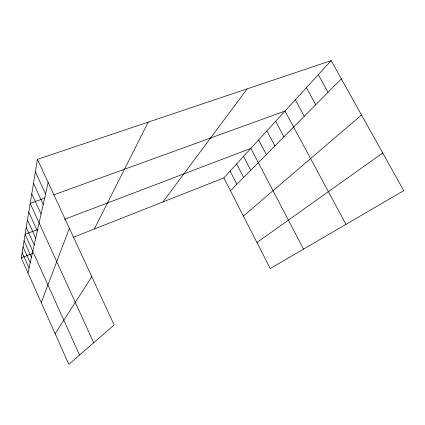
<?xml version="1.0" encoding="UTF-8"?>
<svg xmlns="http://www.w3.org/2000/svg" width="425" height="425" viewBox="0 0 425 425"><rect width="100%" height="100%" fill="white"/><g stroke="black" fill="none" stroke-linecap="round" stroke-linejoin="round"><path stroke-width="0.64" d="M37.443 159.333L114.144 324.966L68.829 364.363L21.25 257.842L37.443 159.333L331.155 60.637L403.75 190.634L270.242 268.542L223.879 177.894L331.155 60.637M27.97 272.892L48.126 182.405M41.236 302.595L69.365 228.257M94.361 229.001L148.219 122.108M55.128 333.694L91.8 276.712M162.972 201.928L247.143 88.868M230.451 190.74L341.344 78.875M243.398 216.054L361.516 115M256.923 242.505L382.728 152.989M21.25 257.842L32.289 253.491M73.169 237.357L223.879 177.894M38.096 229.388L25.117 234.329L79.512 355.077M64.526 219.327L250.877 148.383L303.551 249.103M45.018 198.023L30.202 203.394L93.691 342.747M53.662 194.894L285.026 111.058L345.961 224.352M318.309 74.678L328.042 92.289M306.404 87.688L315.722 104.715M295.338 99.785L304.273 116.264M275.671 121.284L283.937 136.781M266.895 130.879L274.869 145.929M258.644 139.894L266.348 154.525M243.557 156.389L250.761 170.25M236.635 163.954L243.615 177.459M230.084 171.11L236.852 184.28M35.381 171.875L45.555 193.949M33.501 183.313L43.212 204.468M31.779 193.779L41.071 214.094M28.783 212.011L37.336 230.839M27.471 219.991L35.705 238.17M26.254 227.412L34.186 244.986M24.055 240.789L31.455 257.252M23.062 246.835L30.218 262.799M22.127 252.508L29.059 268"/></g></svg>
